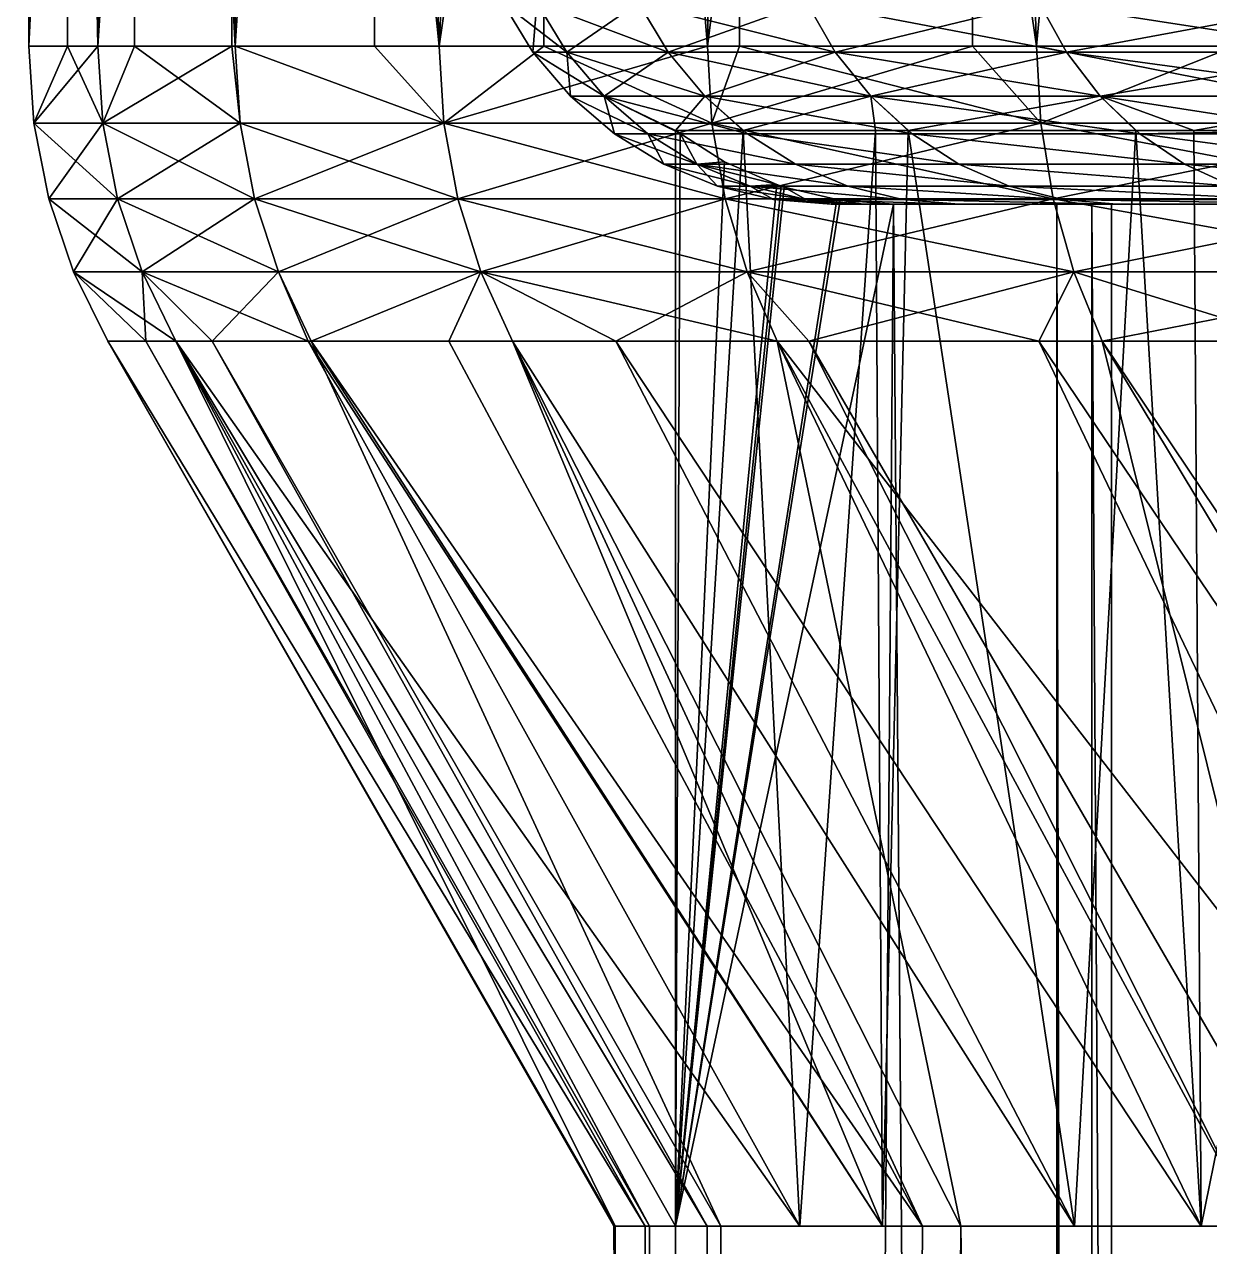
# Model space of a CAD drawing. Header units: inches. Extents: x 0 to 40, y 0 to 110.
# Drawn here: x 0.015 to 4.032, y 98.967 to 103.109 of the extents above; entities that cross this region are included whole.
import ezdxf

# ---------------------------------------------------------------- set-up
doc = ezdxf.new("R2010")
doc.units = ezdxf.units.IN
doc.header["$LTSCALE"] = 26.699852
doc.header["$MEASUREMENT"] = 0
doc.layers.add('1', color=7, linetype='CONTINUOUS')

msp = doc.modelspace()

# ---------------------------------------------------------------- linework, layer by layer
at = {"layer": '1', "linetype": 'Continuous'}
for points in [[(0.3658, 110, 16.1922), (0.0293, 103.0359, 18.9172), (0.0147, 110, 19.2339), (0.3658, 110, 16.1922)], [(0.0293, 103.0359, 18.9172), (0.0293, 103.0359, 19.2339), (0.0147, 110, 19.2339), (0.0293, 103.0359, 18.9172)], [(0.0147, 110, 19.2339), (0.0293, 103.0359, 19.2339), (0.0293, 103.0359, 21.0828), (0.0147, 110, 19.2339)], [(0.0147, 110, 19.2339), (0.0293, 103.0359, 21.0828), (0.132, 110, 22.2937), (0.0147, 110, 19.2339)], [(0.3658, 110, 16.1922), (0.2635, 103.0359, 16.7644), (0.0293, 103.0359, 18.9172), (0.3658, 110, 16.1922)], [(0.1607, 103.0359, 22.2905), (0.132, 110, 22.2937), (0.0293, 103.0359, 21.0828), (0.1607, 103.0359, 22.2905)], [(0.2635, 103.0359, 23.2356), (0.7149, 110, 25.2996), (0.132, 110, 22.2937), (0.2635, 103.0359, 23.2356)], [(0.2635, 103.0359, 23.2356), (0.132, 110, 22.2937), (0.1607, 103.0359, 22.2905), (0.2635, 103.0359, 23.2356)], [(0.3883, 103.0359, 16.1971), (0.2635, 103.0359, 16.7644), (0.3658, 110, 16.1922), (0.3883, 103.0359, 16.1971)], [(0.7177, 103.0359, 25.299), (0.7149, 110, 25.2996), (0.2635, 103.0359, 23.2356), (0.7177, 103.0359, 25.299)], [(0.3883, 103.0359, 16.1971), (0.3658, 110, 16.1922), (0.729, 103.0359, 14.6494), (0.3883, 103.0359, 16.1971)], [(0.729, 103.0359, 14.6494), (0.3658, 110, 16.1922), (1.1772, 110, 13.2397), (0.729, 103.0359, 14.6494)], [(0.7177, 103.0359, 25.299), (0.729, 103.0359, 25.3506), (0.7149, 110, 25.2996), (0.7177, 103.0359, 25.299)], [(0.7149, 110, 25.2996), (0.729, 103.0359, 25.3506), (1.4205, 103.0359, 27.4028), (0.7149, 110, 25.2996)], [(0.7149, 110, 25.2996), (1.4205, 103.0359, 27.4028), (1.7499, 110, 28.1814), (0.7149, 110, 25.2996)], [(0.729, 103.0359, 14.6494), (1.1772, 110, 13.2397), (1.2013, 103.0359, 13.2478), (0.729, 103.0359, 14.6494)], [(2.4298, 110, 10.4456), (1.4205, 103.0359, 12.5972), (1.1772, 110, 13.2397), (2.4298, 110, 10.4456)], [(1.2013, 103.0359, 13.2478), (1.1772, 110, 13.2397), (1.4205, 103.0359, 12.5972), (1.2013, 103.0359, 13.2478)], [(2.4298, 110, 10.4456), (2.3298, 103.0359, 10.6318), (1.4205, 103.0359, 12.5972), (2.4298, 110, 10.4456)], [(1.7753, 103.0359, 28.1697), (1.7499, 110, 28.1814), (1.4205, 103.0359, 27.4028), (1.7753, 103.0359, 28.1697)], [(2.3298, 103.0359, 29.3682), (3.2127, 110, 30.8714), (1.7499, 110, 28.1814), (2.3298, 103.0359, 29.3682)], [(2.3298, 103.0359, 29.3682), (1.7499, 110, 28.1814), (1.7753, 103.0359, 28.1697), (2.3298, 103.0359, 29.3682)], [(2.4386, 103.0359, 10.4509), (2.3298, 103.0359, 10.6318), (2.4298, 110, 10.4456), (2.4386, 103.0359, 10.4509)], [(3.2285, 103.0359, 30.8619), (3.2127, 110, 30.8714), (2.3298, 103.0359, 29.3682), (3.2285, 103.0359, 30.8619)], [(2.4386, 103.0359, 10.4509), (2.4298, 110, 10.4456), (3.4462, 103.0359, 8.7763), (2.4386, 103.0359, 10.4509)], [(3.4462, 103.0359, 8.7763), (2.4298, 110, 10.4456), (4.0941, 110, 7.8755), (3.4462, 103.0359, 8.7763)], [(3.2285, 103.0359, 30.8619), (3.4462, 103.0359, 31.2237), (3.2127, 110, 30.8714), (3.2285, 103.0359, 30.8619)], [(3.2127, 110, 30.8714), (3.4462, 103.0359, 31.2237), (4.7568, 103.0359, 32.9477), (3.2127, 110, 30.8714)], [(3.2127, 110, 30.8714), (4.7568, 103.0359, 32.9477), (5.0689, 110, 33.3065), (3.2127, 110, 30.8714)], [(3.4462, 103.0359, 8.7763), (4.0941, 110, 7.8755), (4.1175, 103.0359, 7.8932), (3.4462, 103.0359, 8.7763)], [(1.6362, 103.1825, 20), (1.7517, 103.1825, 22.0561), (1.8536, 103.0153, 22.0446), (1.6362, 103.1825, 20)], [(1.7517, 103.1825, 17.9439), (1.6362, 103.1825, 20), (1.7387, 103.0153, 20), (1.7517, 103.1825, 17.9439)], [(1.7387, 103.0153, 20), (1.6362, 103.1825, 20), (1.8536, 103.0153, 22.0446), (1.7387, 103.0153, 20)], [(1.7387, 103.0153, 20), (1.8536, 103.0153, 17.9554), (1.7517, 103.1825, 17.9439), (1.7387, 103.0153, 20)], [(1.7517, 103.1825, 17.9439), (1.8536, 103.0153, 17.9554), (2.0967, 103.1825, 15.9137), (1.7517, 103.1825, 17.9439)], [(1.7517, 103.1825, 22.0561), (2.0967, 103.1825, 24.0863), (2.1966, 103.0153, 24.0635), (1.7517, 103.1825, 22.0561)], [(1.8536, 103.0153, 22.0446), (1.7517, 103.1825, 22.0561), (2.1966, 103.0153, 24.0635), (1.8536, 103.0153, 22.0446)], [(1.8536, 103.0153, 17.9554), (2.1966, 103.0153, 15.9365), (2.0967, 103.1825, 15.9137), (1.8536, 103.0153, 17.9554)], [(2.0967, 103.1825, 15.9137), (2.1966, 103.0153, 15.9365), (2.6668, 103.1825, 13.9348), (2.0967, 103.1825, 15.9137)], [(2.1966, 103.0153, 24.0635), (2.0967, 103.1825, 24.0863), (2.7635, 103.0153, 26.0313), (2.1966, 103.0153, 24.0635)], [(2.6668, 103.1825, 26.0652), (2.7635, 103.0153, 26.0313), (2.0967, 103.1825, 24.0863), (2.6668, 103.1825, 26.0652)], [(2.1966, 103.0153, 15.9365), (2.7635, 103.0153, 13.9687), (2.6668, 103.1825, 13.9348), (2.1966, 103.0153, 15.9365)], [(3.5472, 103.0153, 27.9233), (2.6668, 103.1825, 26.0652), (3.4548, 103.1825, 27.9677), (3.5472, 103.0153, 27.9233)], [(3.5472, 103.0153, 27.9233), (2.7635, 103.0153, 26.0313), (2.6668, 103.1825, 26.0652), (3.5472, 103.0153, 27.9233)], [(2.7635, 103.0153, 13.9687), (3.4548, 103.1825, 12.0323), (2.6668, 103.1825, 13.9348), (2.7635, 103.0153, 13.9687)], [(2.7635, 103.0153, 13.9687), (3.5472, 103.0153, 12.0767), (3.4548, 103.1825, 12.0323), (2.7635, 103.0153, 13.9687)], [(4.5377, 103.0153, 29.7156), (3.5472, 103.0153, 27.9233), (3.4548, 103.1825, 27.9677), (4.5377, 103.0153, 29.7156)], [(4.451, 103.1825, 29.7701), (4.5377, 103.0153, 29.7156), (3.4548, 103.1825, 27.9677), (4.451, 103.1825, 29.7701)], [(3.4548, 103.1825, 12.0323), (3.5472, 103.0153, 12.0767), (4.451, 103.1825, 10.2299), (3.4548, 103.1825, 12.0323)], [(3.5472, 103.0153, 12.0767), (4.5377, 103.0153, 10.2844), (4.451, 103.1825, 10.2299), (3.5472, 103.0153, 12.0767)], [(0.0293, 103.0359, 19.2339), (0.0293, 103.0359, 18.9172), (0.0464, 102.7748, 18.9181), (0.0293, 103.0359, 19.2339)], [(0.0293, 103.0359, 19.2339), (0.0464, 102.7748, 18.9181), (0.0293, 103.0359, 21.0828), (0.0293, 103.0359, 19.2339)], [(0.1607, 103.0359, 22.2905), (0.0293, 103.0359, 21.0828), (0.0464, 102.7748, 21.0819), (0.1607, 103.0359, 22.2905)], [(0.0464, 102.7748, 21.0819), (0.0293, 103.0359, 21.0828), (0.0464, 102.7748, 18.9181), (0.0464, 102.7748, 21.0819)], [(0.2635, 103.0359, 16.7644), (0.0464, 102.7748, 18.9181), (0.0293, 103.0359, 18.9172), (0.2635, 103.0359, 16.7644)], [(0.2804, 102.7748, 23.2329), (0.1607, 103.0359, 22.2905), (0.0464, 102.7748, 21.0819), (0.2804, 102.7748, 23.2329)], [(0.2804, 102.7748, 16.7671), (0.0464, 102.7748, 18.9181), (0.2635, 103.0359, 16.7644), (0.2804, 102.7748, 16.7671)], [(0.2635, 103.0359, 23.2356), (0.1607, 103.0359, 22.2905), (0.2804, 102.7748, 23.2329), (0.2635, 103.0359, 23.2356)], [(0.7177, 103.0359, 25.299), (0.2635, 103.0359, 23.2356), (0.2804, 102.7748, 23.2329), (0.7177, 103.0359, 25.299)], [(0.3883, 103.0359, 16.1971), (0.2804, 102.7748, 16.7671), (0.2635, 103.0359, 16.7644), (0.3883, 103.0359, 16.1971)], [(0.2804, 102.7748, 23.2329), (0.7455, 102.7748, 25.346), (0.7177, 103.0359, 25.299), (0.2804, 102.7748, 23.2329)], [(0.7455, 102.7748, 14.654), (0.2804, 102.7748, 16.7671), (0.3883, 103.0359, 16.1971), (0.7455, 102.7748, 14.654)], [(0.3883, 103.0359, 16.1971), (0.729, 103.0359, 14.6494), (0.7455, 102.7748, 14.654), (0.3883, 103.0359, 16.1971)], [(0.7177, 103.0359, 25.299), (0.7455, 102.7748, 25.346), (0.729, 103.0359, 25.3506), (0.7177, 103.0359, 25.299)], [(1.2013, 103.0359, 13.2478), (1.4364, 102.7748, 12.6036), (0.729, 103.0359, 14.6494), (1.2013, 103.0359, 13.2478)], [(1.4205, 103.0359, 27.4028), (0.729, 103.0359, 25.3506), (1.4364, 102.7748, 27.3964), (1.4205, 103.0359, 27.4028)], [(1.4364, 102.7748, 27.3964), (0.729, 103.0359, 25.3506), (0.7455, 102.7748, 25.346), (1.4364, 102.7748, 27.3964)], [(0.7455, 102.7748, 14.654), (0.729, 103.0359, 14.6494), (1.4364, 102.7748, 12.6036), (0.7455, 102.7748, 14.654)], [(1.2013, 103.0359, 13.2478), (1.4205, 103.0359, 12.5972), (1.4364, 102.7748, 12.6036), (1.2013, 103.0359, 13.2478)], [(1.7753, 103.0359, 28.1697), (1.4205, 103.0359, 27.4028), (1.4364, 102.7748, 27.3964), (1.7753, 103.0359, 28.1697)], [(1.4205, 103.0359, 12.5972), (2.3298, 103.0359, 10.6318), (1.4364, 102.7748, 12.6036), (1.4205, 103.0359, 12.5972)], [(2.3449, 102.7748, 29.3602), (1.7753, 103.0359, 28.1697), (1.4364, 102.7748, 27.3964), (2.3449, 102.7748, 29.3602)], [(1.4364, 102.7748, 12.6036), (2.3298, 103.0359, 10.6318), (2.3449, 102.7748, 10.6398), (1.4364, 102.7748, 12.6036)], [(1.9801, 102.8661, 22.0303), (1.8661, 102.8661, 20), (1.7387, 103.0153, 20), (1.9801, 102.8661, 22.0303)], [(1.7387, 103.0153, 20), (1.8661, 102.8661, 20), (1.8536, 103.0153, 17.9554), (1.7387, 103.0153, 20)], [(1.7387, 103.0153, 20), (1.8536, 103.0153, 22.0446), (1.9801, 102.8661, 22.0303), (1.7387, 103.0153, 20)], [(2.3298, 103.0359, 29.3682), (1.7753, 103.0359, 28.1697), (2.3449, 102.7748, 29.3602), (2.3298, 103.0359, 29.3682)], [(1.8661, 102.8661, 20), (1.9801, 102.8661, 17.9696), (1.8536, 103.0153, 17.9554), (1.8661, 102.8661, 20)], [(1.8536, 103.0153, 17.9554), (1.9801, 102.8661, 17.9696), (2.1966, 103.0153, 15.9365), (1.8536, 103.0153, 17.9554)], [(1.8536, 103.0153, 22.0446), (2.1966, 103.0153, 24.0635), (2.3208, 102.8661, 24.0352), (1.8536, 103.0153, 22.0446)], [(1.9801, 102.8661, 22.0303), (1.8536, 103.0153, 22.0446), (2.3208, 102.8661, 24.0352), (1.9801, 102.8661, 22.0303)], [(1.9801, 102.8661, 17.9696), (2.3208, 102.8661, 15.9648), (2.1966, 103.0153, 15.9365), (1.9801, 102.8661, 17.9696)], [(2.1966, 103.0153, 15.9365), (2.3208, 102.8661, 15.9648), (2.7635, 103.0153, 13.9687), (2.1966, 103.0153, 15.9365)], [(2.1966, 103.0153, 24.0635), (2.7635, 103.0153, 26.0313), (2.8837, 102.8661, 25.9892), (2.1966, 103.0153, 24.0635)], [(2.3208, 102.8661, 24.0352), (2.1966, 103.0153, 24.0635), (2.8837, 102.8661, 25.9892), (2.3208, 102.8661, 24.0352)], [(2.3208, 102.8661, 15.9648), (2.8837, 102.8661, 14.0108), (2.7635, 103.0153, 13.9687), (2.3208, 102.8661, 15.9648)], [(3.2285, 103.0359, 30.8619), (2.3298, 103.0359, 29.3682), (2.3449, 102.7748, 29.3602), (3.2285, 103.0359, 30.8619)], [(2.4386, 103.0359, 10.4509), (2.3449, 102.7748, 10.6398), (2.3298, 103.0359, 10.6318), (2.4386, 103.0359, 10.4509)], [(2.3449, 102.7748, 29.3602), (3.4604, 102.7748, 31.2141), (3.2285, 103.0359, 30.8619), (2.3449, 102.7748, 29.3602)], [(3.4604, 102.7748, 8.7859), (2.3449, 102.7748, 10.6398), (2.4386, 103.0359, 10.4509), (3.4604, 102.7748, 8.7859)], [(2.4386, 103.0359, 10.4509), (3.4462, 103.0359, 8.7763), (3.4604, 102.7748, 8.7859), (2.4386, 103.0359, 10.4509)], [(2.8837, 102.8661, 25.9892), (2.7635, 103.0153, 26.0313), (3.6619, 102.8661, 27.868), (2.8837, 102.8661, 25.9892)], [(3.5472, 103.0153, 27.9233), (3.6619, 102.8661, 27.868), (2.7635, 103.0153, 26.0313), (3.5472, 103.0153, 27.9233)], [(2.7635, 103.0153, 13.9687), (2.8837, 102.8661, 14.0108), (3.5472, 103.0153, 12.0767), (2.7635, 103.0153, 13.9687)], [(2.8837, 102.8661, 14.0108), (3.6619, 102.8661, 12.132), (3.5472, 103.0153, 12.0767), (2.8837, 102.8661, 14.0108)], [(3.2285, 103.0359, 30.8619), (3.4604, 102.7748, 31.2141), (3.4462, 103.0359, 31.2237), (3.2285, 103.0359, 30.8619)], [(4.7568, 103.0359, 32.9477), (3.4462, 103.0359, 31.2237), (4.7698, 102.7748, 32.9366), (4.7568, 103.0359, 32.9477)], [(4.7698, 102.7748, 32.9366), (3.4462, 103.0359, 31.2237), (3.4604, 102.7748, 31.2141), (4.7698, 102.7748, 32.9366)], [(3.4462, 103.0359, 8.7763), (4.1175, 103.0359, 7.8932), (3.4604, 102.7748, 8.7859), (3.4462, 103.0359, 8.7763)], [(3.4604, 102.7748, 8.7859), (4.1175, 103.0359, 7.8932), (4.7698, 102.7748, 7.0634), (3.4604, 102.7748, 8.7859)], [(4.5377, 103.0153, 29.7156), (4.6456, 102.8661, 29.6478), (3.5472, 103.0153, 27.9233), (4.5377, 103.0153, 29.7156)], [(3.5472, 103.0153, 12.0767), (3.6619, 102.8661, 12.132), (4.5377, 103.0153, 10.2844), (3.5472, 103.0153, 12.0767)], [(4.6456, 102.8661, 29.6478), (3.6619, 102.8661, 27.868), (3.5472, 103.0153, 27.9233), (4.6456, 102.8661, 29.6478)], [(3.6619, 102.8661, 12.132), (4.6456, 102.8661, 10.3522), (4.5377, 103.0153, 10.2844), (3.6619, 102.8661, 12.132)], [(2.1284, 102.7387, 22.0137), (2.0153, 102.7387, 20), (1.8661, 102.8661, 20), (2.1284, 102.7387, 22.0137)], [(1.8661, 102.8661, 20), (2.0153, 102.7387, 20), (1.9801, 102.8661, 17.9696), (1.8661, 102.8661, 20)], [(1.9801, 102.8661, 22.0303), (2.1284, 102.7387, 22.0137), (1.8661, 102.8661, 20), (1.9801, 102.8661, 22.0303)], [(2.0153, 102.7387, 20), (2.1284, 102.7387, 17.9863), (1.9801, 102.8661, 17.9696), (2.0153, 102.7387, 20)], [(1.9801, 102.8661, 17.9696), (2.1284, 102.7387, 17.9863), (2.2381, 102.7399, 17.1825), (1.9801, 102.8661, 17.9696)], [(2.2381, 102.7399, 17.1825), (2.2223, 102.75, 17.1797), (1.9801, 102.8661, 17.9696), (2.2381, 102.7399, 17.1825)], [(1.9801, 102.8661, 17.9696), (2.2223, 102.75, 17.1797), (2.3208, 102.8661, 15.9648), (1.9801, 102.8661, 17.9696)], [(2.4662, 102.7387, 24.002), (2.1284, 102.7387, 22.0137), (1.9801, 102.8661, 22.0303), (2.4662, 102.7387, 24.002)], [(1.9801, 102.8661, 22.0303), (2.3208, 102.8661, 24.0352), (2.4662, 102.7387, 24.002), (1.9801, 102.8661, 22.0303)], [(2.2223, 102.75, 17.1797), (2.4513, 102.75, 15.9946), (2.3208, 102.8661, 15.9648), (2.2223, 102.75, 17.1797)], [(2.3208, 102.8661, 24.0352), (2.8837, 102.8661, 25.9892), (3.0245, 102.7387, 25.94), (2.3208, 102.8661, 24.0352)], [(2.4662, 102.7387, 24.002), (2.3208, 102.8661, 24.0352), (3.0245, 102.7387, 25.94), (2.4662, 102.7387, 24.002)], [(2.3208, 102.8661, 15.9648), (2.4513, 102.75, 15.9946), (2.8837, 102.8661, 14.0108), (2.3208, 102.8661, 15.9648)], [(2.4513, 102.75, 15.9946), (2.8995, 102.75, 14.4388), (2.8837, 102.8661, 14.0108), (2.4513, 102.75, 15.9946)], [(2.8837, 102.8661, 25.9892), (3.6619, 102.8661, 27.868), (3.7963, 102.7387, 27.8033), (2.8837, 102.8661, 25.9892)], [(2.8995, 102.75, 14.4388), (3.0101, 102.75, 14.055), (2.8837, 102.8661, 14.0108), (2.8995, 102.75, 14.4388)], [(2.8837, 102.8661, 14.0108), (3.0101, 102.75, 14.055), (3.6619, 102.8661, 12.132), (2.8837, 102.8661, 14.0108)], [(3.0245, 102.7387, 25.94), (2.8837, 102.8661, 25.9892), (3.7963, 102.7387, 27.8033), (3.0245, 102.7387, 25.94)], [(3.0101, 102.75, 14.055), (3.7826, 102.75, 12.1901), (3.6619, 102.8661, 12.132), (3.0101, 102.75, 14.055)], [(3.7963, 102.7387, 27.8033), (3.6619, 102.8661, 27.868), (4.4115, 102.75, 29), (3.7963, 102.7387, 27.8033)], [(4.6456, 102.8661, 29.6478), (4.4115, 102.75, 29), (3.6619, 102.8661, 27.868), (4.6456, 102.8661, 29.6478)], [(3.7826, 102.75, 12.1901), (3.9794, 102.75, 11.8339), (3.6619, 102.8661, 12.132), (3.7826, 102.75, 12.1901)], [(3.6619, 102.8661, 12.132), (3.9794, 102.75, 11.8339), (4.6456, 102.8661, 10.3522), (3.6619, 102.8661, 12.132)], [(3.9794, 102.75, 11.8339), (4.759, 102.75, 10.4234), (4.6456, 102.8661, 10.3522), (3.9794, 102.75, 11.8339)], [(0.0464, 102.7748, 21.0819), (0.0464, 102.7748, 18.9181), (0.0974, 102.5183, 21.0791), (0.0464, 102.7748, 21.0819)], [(0.0974, 102.5183, 21.0791), (0.0464, 102.7748, 18.9181), (0.0974, 102.5183, 18.9209), (0.0974, 102.5183, 21.0791)], [(0.2804, 102.7748, 23.2329), (0.0464, 102.7748, 21.0819), (0.3307, 102.5183, 23.2246), (0.2804, 102.7748, 23.2329)], [(0.3307, 102.5183, 23.2246), (0.0464, 102.7748, 21.0819), (0.0974, 102.5183, 21.0791), (0.3307, 102.5183, 23.2246)], [(0.2804, 102.7748, 16.7671), (0.0974, 102.5183, 18.9209), (0.0464, 102.7748, 18.9181), (0.2804, 102.7748, 16.7671)], [(0.3307, 102.5183, 16.7754), (0.0974, 102.5183, 18.9209), (0.2804, 102.7748, 16.7671), (0.3307, 102.5183, 16.7754)], [(0.3307, 102.5183, 23.2246), (0.7947, 102.5183, 25.3323), (0.2804, 102.7748, 23.2329), (0.3307, 102.5183, 23.2246)], [(0.2804, 102.7748, 23.2329), (0.7947, 102.5183, 25.3323), (0.7455, 102.7748, 25.346), (0.2804, 102.7748, 23.2329)], [(0.7455, 102.7748, 14.654), (0.3307, 102.5183, 16.7754), (0.2804, 102.7748, 16.7671), (0.7455, 102.7748, 14.654)], [(0.7947, 102.5183, 14.6677), (0.3307, 102.5183, 16.7754), (0.7455, 102.7748, 14.654), (0.7947, 102.5183, 14.6677)], [(1.4364, 102.7748, 27.3964), (0.7455, 102.7748, 25.346), (1.4838, 102.5183, 27.3775), (1.4364, 102.7748, 27.3964)], [(1.4838, 102.5183, 27.3775), (0.7455, 102.7748, 25.346), (0.7947, 102.5183, 25.3323), (1.4838, 102.5183, 27.3775)], [(0.7455, 102.7748, 14.654), (1.4364, 102.7748, 12.6036), (0.7947, 102.5183, 14.6677), (0.7455, 102.7748, 14.654)], [(0.7947, 102.5183, 14.6677), (1.4364, 102.7748, 12.6036), (1.4838, 102.5183, 12.6225), (0.7947, 102.5183, 14.6677)], [(2.3449, 102.7748, 29.3602), (1.4364, 102.7748, 27.3964), (2.39, 102.5183, 29.3362), (2.3449, 102.7748, 29.3602)], [(2.39, 102.5183, 29.3362), (1.4364, 102.7748, 27.3964), (1.4838, 102.5183, 27.3775), (2.39, 102.5183, 29.3362)], [(1.4364, 102.7748, 12.6036), (2.3449, 102.7748, 10.6398), (1.4838, 102.5183, 12.6225), (1.4364, 102.7748, 12.6036)], [(1.4838, 102.5183, 12.6225), (2.3449, 102.7748, 10.6398), (2.39, 102.5183, 10.6638), (1.4838, 102.5183, 12.6225)], [(2.39, 102.5183, 29.3362), (3.5026, 102.5183, 31.1855), (2.3449, 102.7748, 29.3602), (2.39, 102.5183, 29.3362)], [(2.3449, 102.7748, 29.3602), (3.5026, 102.5183, 31.1855), (3.4604, 102.7748, 31.2141), (2.3449, 102.7748, 29.3602)], [(3.4604, 102.7748, 8.7859), (2.39, 102.5183, 10.6638), (2.3449, 102.7748, 10.6398), (3.4604, 102.7748, 8.7859)], [(3.5026, 102.5183, 8.8145), (2.39, 102.5183, 10.6638), (3.4604, 102.7748, 8.7859), (3.5026, 102.5183, 8.8145)], [(4.7698, 102.7748, 32.9366), (3.4604, 102.7748, 31.2141), (4.8087, 102.5183, 32.9036), (4.7698, 102.7748, 32.9366)], [(4.8087, 102.5183, 32.9036), (3.4604, 102.7748, 31.2141), (3.5026, 102.5183, 31.1855), (4.8087, 102.5183, 32.9036)], [(3.4604, 102.7748, 8.7859), (4.7698, 102.7748, 7.0634), (3.5026, 102.5183, 8.8145), (3.4604, 102.7748, 8.7859)], [(3.5026, 102.5183, 8.8145), (4.7698, 102.7748, 7.0634), (4.8087, 102.5183, 7.0964), (3.5026, 102.5183, 8.8145)], [(2.2945, 102.6362, 21.9949), (2.1825, 102.6362, 20), (2.0153, 102.7387, 20), (2.2945, 102.6362, 21.9949)], [(2.0153, 102.7387, 20), (2.1825, 102.6362, 20), (2.1284, 102.7387, 17.9863), (2.0153, 102.7387, 20)], [(2.1284, 102.7387, 22.0137), (2.2945, 102.6362, 21.9949), (2.0153, 102.7387, 20), (2.1284, 102.7387, 22.0137)], [(2.1284, 102.7387, 17.9863), (2.2945, 102.6362, 18.0051), (2.2381, 102.7399, 17.1825), (2.1284, 102.7387, 17.9863)], [(2.1825, 102.6362, 20), (2.2945, 102.6362, 18.0051), (2.1284, 102.7387, 17.9863), (2.1825, 102.6362, 20)], [(2.6292, 102.6362, 23.9648), (2.2945, 102.6362, 21.9949), (2.1284, 102.7387, 22.0137), (2.6292, 102.6362, 23.9648)], [(2.4662, 102.7387, 24.002), (2.6292, 102.6362, 23.9648), (2.1284, 102.7387, 22.0137), (2.4662, 102.7387, 24.002)], [(2.2223, 102.75, 17.1797), (2.2381, 102.7399, 17.1825), (2.2223, 99.0359, 17.1797), (2.2223, 102.75, 17.1797)], [(2.6434, 99.0359, 15.2303), (2.4513, 102.75, 15.9946), (2.2223, 99.0359, 17.1797), (2.6434, 99.0359, 15.2303)], [(2.2223, 99.0359, 17.1797), (2.4513, 102.75, 15.9946), (2.2223, 102.75, 17.1797), (2.2223, 99.0359, 17.1797)], [(2.2223, 99.0359, 17.1797), (2.2381, 102.7399, 17.1825), (2.388, 102.6437, 17.2089), (2.2223, 99.0359, 17.1797)], [(2.2945, 102.6362, 18.0051), (2.388, 102.6437, 17.2089), (2.2381, 102.7399, 17.1825), (2.2945, 102.6362, 18.0051)], [(2.6434, 99.0359, 15.2303), (2.8995, 102.75, 14.4388), (2.4513, 102.75, 15.9946), (2.6434, 99.0359, 15.2303)], [(3.1824, 102.6362, 25.8847), (2.6292, 102.6362, 23.9648), (2.4662, 102.7387, 24.002), (3.1824, 102.6362, 25.8847)], [(2.4662, 102.7387, 24.002), (3.0245, 102.7387, 25.94), (3.1824, 102.6362, 25.8847), (2.4662, 102.7387, 24.002)], [(2.9241, 99.0359, 14.4489), (2.8995, 102.75, 14.4388), (2.6434, 99.0359, 15.2303), (2.9241, 99.0359, 14.4489)], [(2.9241, 99.0359, 14.4489), (3.0101, 102.75, 14.055), (2.8995, 102.75, 14.4388), (2.9241, 99.0359, 14.4489)], [(3.5749, 99.0359, 12.6368), (3.0101, 102.75, 14.055), (2.9241, 99.0359, 14.4489), (3.5749, 99.0359, 12.6368)], [(3.5749, 99.0359, 12.6368), (3.7826, 102.75, 12.1901), (3.0101, 102.75, 14.055), (3.5749, 99.0359, 12.6368)], [(3.0245, 102.7387, 25.94), (3.7963, 102.7387, 27.8033), (3.947, 102.6362, 27.7307), (3.0245, 102.7387, 25.94)], [(3.1824, 102.6362, 25.8847), (3.0245, 102.7387, 25.94), (3.947, 102.6362, 27.7307), (3.1824, 102.6362, 25.8847)], [(4.0043, 99.0359, 11.8472), (3.7826, 102.75, 12.1901), (3.5749, 99.0359, 12.6368), (4.0043, 99.0359, 11.8472)], [(4.0043, 99.0359, 11.8472), (3.9794, 102.75, 11.8339), (3.7826, 102.75, 12.1901), (4.0043, 99.0359, 11.8472)], [(3.7963, 102.7387, 27.8033), (4.4115, 102.75, 29), (4.4248, 102.7387, 28.9924), (3.7963, 102.7387, 27.8033)], [(3.7963, 102.7387, 27.8033), (4.4248, 102.7387, 28.9924), (4.5696, 102.6362, 28.9087), (3.7963, 102.7387, 27.8033)], [(3.947, 102.6362, 27.7307), (3.7963, 102.7387, 27.8033), (4.5696, 102.6362, 28.9087), (3.947, 102.6362, 27.7307)], [(4.0043, 99.0359, 11.8472), (4.759, 102.75, 10.4234), (3.9794, 102.75, 11.8339), (4.0043, 99.0359, 11.8472)], [(4.8914, 99.0359, 10.2158), (4.759, 102.75, 10.4234), (4.0043, 99.0359, 11.8472), (4.8914, 99.0359, 10.2158)], [(2.2223, 99.0359, 17.1797), (2.388, 102.6437, 17.2089), (2.5653, 102.5663, 17.2402), (2.2223, 99.0359, 17.1797)], [(2.2945, 102.6362, 18.0051), (2.5653, 102.5663, 17.2402), (2.388, 102.6437, 17.2089), (2.2945, 102.6362, 18.0051)], [(2.4746, 102.5612, 21.9746), (2.3637, 102.5612, 20), (2.1825, 102.6362, 20), (2.4746, 102.5612, 21.9746)], [(2.1825, 102.6362, 20), (2.3637, 102.5612, 20), (2.2945, 102.6362, 18.0051), (2.1825, 102.6362, 20)], [(2.2945, 102.6362, 21.9949), (2.4746, 102.5612, 21.9746), (2.1825, 102.6362, 20), (2.2945, 102.6362, 21.9949)], [(2.3637, 102.5612, 20), (2.4746, 102.5612, 18.0254), (2.2945, 102.6362, 18.0051), (2.3637, 102.5612, 20)], [(2.2945, 102.6362, 18.0051), (2.4746, 102.5612, 18.0254), (2.5653, 102.5663, 17.2402), (2.2945, 102.6362, 18.0051)], [(2.8059, 102.5612, 23.9244), (2.4746, 102.5612, 21.9746), (2.2945, 102.6362, 21.9949), (2.8059, 102.5612, 23.9244)], [(2.6292, 102.6362, 23.9648), (2.8059, 102.5612, 23.9244), (2.2945, 102.6362, 21.9949), (2.6292, 102.6362, 23.9648)], [(3.3534, 102.5612, 25.8249), (2.8059, 102.5612, 23.9244), (2.6292, 102.6362, 23.9648), (3.3534, 102.5612, 25.8249)], [(3.1824, 102.6362, 25.8847), (3.3534, 102.5612, 25.8249), (2.6292, 102.6362, 23.9648), (3.1824, 102.6362, 25.8847)], [(4.1103, 102.5612, 27.6521), (3.3534, 102.5612, 25.8249), (3.1824, 102.6362, 25.8847), (4.1103, 102.5612, 27.6521)], [(3.1824, 102.6362, 25.8847), (3.947, 102.6362, 27.7307), (4.1103, 102.5612, 27.6521), (3.1824, 102.6362, 25.8847)], [(3.947, 102.6362, 27.7307), (4.5696, 102.6362, 28.9087), (4.7265, 102.5612, 28.8181), (3.947, 102.6362, 27.7307)], [(4.1103, 102.5612, 27.6521), (3.947, 102.6362, 27.7307), (4.7265, 102.5612, 28.8181), (4.1103, 102.5612, 27.6521)], [(2.5653, 102.5663, 17.2402), (2.5806, 102.5612, 17.2429), (2.2223, 99.0359, 17.1797), (2.5653, 102.5663, 17.2402)], [(2.2223, 99.0359, 17.1797), (2.5806, 102.5612, 17.2429), (2.59, 102.5581, 17.2445), (2.2223, 99.0359, 17.1797)], [(2.2223, 99.0359, 17.1797), (2.59, 102.5581, 17.2445), (2.7686, 102.5163, 17.276), (2.2223, 99.0359, 17.1797)], [(2.6642, 102.5154, 21.9533), (2.5545, 102.5154, 20), (2.3637, 102.5612, 20), (2.6642, 102.5154, 21.9533)], [(2.3637, 102.5612, 20), (2.5545, 102.5154, 20), (2.4746, 102.5612, 18.0254), (2.3637, 102.5612, 20)], [(2.4746, 102.5612, 21.9746), (2.6642, 102.5154, 21.9533), (2.3637, 102.5612, 20), (2.4746, 102.5612, 21.9746)], [(2.4746, 102.5612, 18.0254), (2.5806, 102.5612, 17.2429), (2.5653, 102.5663, 17.2402), (2.4746, 102.5612, 18.0254)], [(2.5545, 102.5154, 20), (2.6642, 102.5154, 18.0467), (2.4746, 102.5612, 18.0254), (2.5545, 102.5154, 20)], [(2.6642, 102.5154, 18.0467), (2.59, 102.5581, 17.2445), (2.4746, 102.5612, 18.0254), (2.6642, 102.5154, 18.0467)], [(2.4746, 102.5612, 18.0254), (2.59, 102.5581, 17.2445), (2.5806, 102.5612, 17.2429), (2.4746, 102.5612, 18.0254)], [(2.9919, 102.5154, 23.882), (2.6642, 102.5154, 21.9533), (2.4746, 102.5612, 21.9746), (2.9919, 102.5154, 23.882)], [(2.8059, 102.5612, 23.9244), (2.9919, 102.5154, 23.882), (2.4746, 102.5612, 21.9746), (2.8059, 102.5612, 23.9244)], [(2.6642, 102.5154, 18.0467), (2.7686, 102.5163, 17.276), (2.59, 102.5581, 17.2445), (2.6642, 102.5154, 18.0467)], [(3.5334, 102.5154, 25.7619), (2.9919, 102.5154, 23.882), (2.8059, 102.5612, 23.9244), (3.5334, 102.5154, 25.7619)], [(3.3534, 102.5612, 25.8249), (3.5334, 102.5154, 25.7619), (2.8059, 102.5612, 23.9244), (3.3534, 102.5612, 25.8249)], [(4.2821, 102.5154, 27.5693), (3.5334, 102.5154, 25.7619), (3.3534, 102.5612, 25.8249), (4.2821, 102.5154, 27.5693)], [(4.1103, 102.5612, 27.6521), (4.2821, 102.5154, 27.5693), (3.3534, 102.5612, 25.8249), (4.1103, 102.5612, 27.6521)], [(0.0974, 102.5183, 21.0791), (0.0974, 102.5183, 18.9209), (0.1813, 102.2705, 21.0745), (0.0974, 102.5183, 21.0791)], [(0.1813, 102.2705, 21.0745), (0.0974, 102.5183, 18.9209), (0.1813, 102.2705, 18.9255), (0.1813, 102.2705, 21.0745)], [(0.3307, 102.5183, 23.2246), (0.0974, 102.5183, 21.0791), (0.4137, 102.2705, 23.211), (0.3307, 102.5183, 23.2246)], [(0.4137, 102.2705, 23.211), (0.0974, 102.5183, 21.0791), (0.1813, 102.2705, 21.0745), (0.4137, 102.2705, 23.211)], [(0.3307, 102.5183, 16.7754), (0.1813, 102.2705, 18.9255), (0.0974, 102.5183, 18.9209), (0.3307, 102.5183, 16.7754)], [(0.4137, 102.2705, 16.789), (0.1813, 102.2705, 18.9255), (0.3307, 102.5183, 16.7754), (0.4137, 102.2705, 16.789)], [(0.4137, 102.2705, 23.211), (0.8757, 102.2705, 25.3098), (0.3307, 102.5183, 23.2246), (0.4137, 102.2705, 23.211)], [(0.3307, 102.5183, 23.2246), (0.8757, 102.2705, 25.3098), (0.7947, 102.5183, 25.3323), (0.3307, 102.5183, 23.2246)], [(0.7947, 102.5183, 14.6677), (0.4137, 102.2705, 16.789), (0.3307, 102.5183, 16.7754), (0.7947, 102.5183, 14.6677)], [(0.8757, 102.2705, 14.6902), (0.4137, 102.2705, 16.789), (0.7947, 102.5183, 14.6677), (0.8757, 102.2705, 14.6902)], [(1.4838, 102.5183, 27.3775), (0.7947, 102.5183, 25.3323), (1.5619, 102.2705, 27.3464), (1.4838, 102.5183, 27.3775)], [(1.5619, 102.2705, 27.3464), (0.7947, 102.5183, 25.3323), (0.8757, 102.2705, 25.3098), (1.5619, 102.2705, 27.3464)], [(0.7947, 102.5183, 14.6677), (1.4838, 102.5183, 12.6225), (0.8757, 102.2705, 14.6902), (0.7947, 102.5183, 14.6677)], [(0.8757, 102.2705, 14.6902), (1.4838, 102.5183, 12.6225), (1.5619, 102.2705, 12.6536), (0.8757, 102.2705, 14.6902)], [(2.39, 102.5183, 29.3362), (1.4838, 102.5183, 27.3775), (2.4643, 102.2705, 29.2969), (2.39, 102.5183, 29.3362)], [(2.4643, 102.2705, 29.2969), (1.4838, 102.5183, 27.3775), (1.5619, 102.2705, 27.3464), (2.4643, 102.2705, 29.2969)], [(1.4838, 102.5183, 12.6225), (2.39, 102.5183, 10.6638), (1.5619, 102.2705, 12.6536), (1.4838, 102.5183, 12.6225)], [(1.5619, 102.2705, 12.6536), (2.39, 102.5183, 10.6638), (2.4643, 102.2705, 10.7031), (1.5619, 102.2705, 12.6536)], [(2.7686, 102.5163, 17.276), (2.7803, 102.5135, 17.2781), (2.2223, 99.0359, 17.1797), (2.7686, 102.5163, 17.276)], [(2.2223, 99.0359, 17.1797), (2.7803, 102.5135, 17.2781), (2.961, 102.5, 17.31), (2.2223, 99.0359, 17.1797)], [(2.4643, 102.2705, 29.2969), (3.5722, 102.2705, 31.1383), (2.39, 102.5183, 29.3362), (2.4643, 102.2705, 29.2969)], [(2.39, 102.5183, 29.3362), (3.5722, 102.2705, 31.1383), (3.5026, 102.5183, 31.1855), (2.39, 102.5183, 29.3362)], [(3.5026, 102.5183, 8.8145), (2.4643, 102.2705, 10.7031), (2.39, 102.5183, 10.6638), (3.5026, 102.5183, 8.8145)], [(3.5722, 102.2705, 8.8617), (2.4643, 102.2705, 10.7031), (3.5026, 102.5183, 8.8145), (3.5722, 102.2705, 8.8617)], [(2.75, 102.5, 20), (2.6642, 102.5154, 18.0467), (2.5545, 102.5154, 20), (2.75, 102.5, 20)], [(2.75, 102.5, 20), (2.5545, 102.5154, 20), (2.8585, 102.5, 21.9314), (2.75, 102.5, 20)], [(2.6642, 102.5154, 21.9533), (2.8585, 102.5, 21.9314), (2.5545, 102.5154, 20), (2.6642, 102.5154, 21.9533)], [(2.7803, 102.5135, 17.2781), (2.7686, 102.5163, 17.276), (2.6642, 102.5154, 18.0467), (2.7803, 102.5135, 17.2781)], [(2.8585, 102.5, 18.0686), (2.7803, 102.5135, 17.2781), (2.6642, 102.5154, 18.0467), (2.8585, 102.5, 18.0686)], [(2.8585, 102.5, 18.0686), (2.6642, 102.5154, 18.0467), (2.75, 102.5, 20), (2.8585, 102.5, 18.0686)], [(3.1825, 102.5, 23.8385), (2.8585, 102.5, 21.9314), (2.6642, 102.5154, 21.9533), (3.1825, 102.5, 23.8385)], [(2.9919, 102.5154, 23.882), (3.1825, 102.5, 23.8385), (2.6642, 102.5154, 21.9533), (2.9919, 102.5154, 23.882)], [(2.961, 102.5, 17.31), (2.7803, 102.5135, 17.2781), (2.8585, 102.5, 18.0686), (2.961, 102.5, 17.31)], [(3.718, 102.5, 25.6973), (3.1825, 102.5, 23.8385), (2.9919, 102.5154, 23.882), (3.718, 102.5, 25.6973)], [(3.5334, 102.5154, 25.7619), (3.718, 102.5, 25.6973), (2.9919, 102.5154, 23.882), (3.5334, 102.5154, 25.7619)], [(4.8087, 102.5183, 32.9036), (3.5026, 102.5183, 31.1855), (4.8728, 102.2705, 32.8492), (4.8087, 102.5183, 32.9036)], [(4.8728, 102.2705, 32.8492), (3.5026, 102.5183, 31.1855), (3.5722, 102.2705, 31.1383), (4.8728, 102.2705, 32.8492)], [(3.5026, 102.5183, 8.8145), (4.8087, 102.5183, 7.0964), (3.5722, 102.2705, 8.8617), (3.5026, 102.5183, 8.8145)], [(4.4583, 102.5, 27.4845), (3.718, 102.5, 25.6973), (3.5334, 102.5154, 25.7619), (4.4583, 102.5, 27.4845)], [(4.2821, 102.5154, 27.5693), (4.4583, 102.5, 27.4845), (3.5334, 102.5154, 25.7619), (4.2821, 102.5154, 27.5693)], [(3.5722, 102.2705, 8.8617), (4.8087, 102.5183, 7.0964), (4.8728, 102.2705, 7.1508), (3.5722, 102.2705, 8.8617)], [(2.2223, 99.0359, 17.1797), (2.961, 102.5, 17.31), (2.2223, 7.5, 17.1797), (2.2223, 99.0359, 17.1797)], [(2.2223, 7.5, 17.1797), (2.961, 102.5, 17.31), (3.6998, 7.5, 17.4402), (2.2223, 7.5, 17.1797)], [(2.8585, 102.5, 21.9314), (3.6336, 102.5, 22.0958), (2.75, 102.5, 20), (2.8585, 102.5, 21.9314)], [(2.75, 102.5, 20), (3.6336, 102.5, 22.0958), (3.5149, 102.5, 19.2997), (2.75, 102.5, 20)], [(2.75, 102.5, 20), (3.5149, 102.5, 19.2997), (2.8585, 102.5, 18.0686), (2.75, 102.5, 20)], [(3.1825, 102.5, 23.8385), (4.2232, 102.5, 24.8316), (2.8585, 102.5, 21.9314), (3.1825, 102.5, 23.8385)], [(2.8585, 102.5, 21.9314), (4.2232, 102.5, 24.8316), (3.6336, 102.5, 22.0958), (2.8585, 102.5, 21.9314)], [(2.8585, 102.5, 18.0686), (3.5149, 102.5, 19.2997), (3.6998, 102.5, 17.4402), (2.8585, 102.5, 18.0686)], [(2.8585, 102.5, 18.0686), (3.6998, 102.5, 17.4402), (2.961, 102.5, 17.31), (2.8585, 102.5, 18.0686)], [(2.961, 102.5, 17.31), (3.6998, 102.5, 17.4402), (3.6998, 7.5, 17.4402), (2.961, 102.5, 17.31)], [(3.718, 102.5, 25.6973), (4.2232, 102.5, 24.8316), (3.1825, 102.5, 23.8385), (3.718, 102.5, 25.6973)], [(3.6998, 7.5, 17.4402), (3.6998, 102.5, 17.4402), (3.5149, 102.5, 19.2997), (3.6998, 7.5, 17.4402)], [(3.6336, 102.5, 22.0958), (3.6336, 0, 22.0958), (3.5149, 102.5, 19.2997), (3.6336, 102.5, 22.0958)], [(3.5149, 102.5, 19.2997), (3.6336, 0, 22.0958), (3.5149, 0, 19.2997), (3.5149, 102.5, 19.2997)], [(3.5149, 102.5, 19.2997), (3.5149, 0, 19.2997), (3.6998, 7.5, 17.4402), (3.5149, 102.5, 19.2997)], [(4.2232, 102.5, 24.8316), (4.2232, 0, 24.8316), (3.6336, 102.5, 22.0958), (4.2232, 102.5, 24.8316)], [(3.6336, 102.5, 22.0958), (4.2232, 0, 24.8316), (3.6336, 0, 22.0958), (3.6336, 102.5, 22.0958)], [(4.4583, 102.5, 27.4845), (5.2667, 102.5, 27.4284), (3.718, 102.5, 25.6973), (4.4583, 102.5, 27.4845)], [(3.718, 102.5, 25.6973), (5.2667, 102.5, 27.4284), (4.2232, 102.5, 24.8316), (3.718, 102.5, 25.6973)], [(0.4265, 102.0359, 17.7401), (0.2969, 102.0359, 18.9317), (0.1813, 102.2705, 18.9255), (0.4265, 102.0359, 17.7401)], [(0.4137, 102.2705, 23.211), (0.1813, 102.2705, 21.0745), (0.5279, 102.0359, 23.1923), (0.4137, 102.2705, 23.211)], [(0.5279, 102.0359, 23.1923), (0.1813, 102.2705, 21.0745), (0.2969, 102.0359, 21.0683), (0.5279, 102.0359, 23.1923)], [(0.1813, 102.2705, 18.9255), (0.2969, 102.0359, 18.9317), (0.1813, 102.2705, 21.0745), (0.1813, 102.2705, 18.9255)], [(0.1813, 102.2705, 21.0745), (0.2969, 102.0359, 18.9317), (0.2969, 102.0359, 20.7558), (0.1813, 102.2705, 21.0745)], [(0.1813, 102.2705, 21.0745), (0.2969, 102.0359, 20.7558), (0.2969, 102.0359, 21.0683), (0.1813, 102.2705, 21.0745)], [(0.4137, 102.2705, 16.789), (0.4265, 102.0359, 17.7401), (0.1813, 102.2705, 18.9255), (0.4137, 102.2705, 16.789)], [(0.976, 102.0359, 14.772), (0.5279, 102.0359, 16.8077), (0.4137, 102.2705, 16.789), (0.976, 102.0359, 14.772)], [(0.5279, 102.0359, 23.1923), (0.6511, 102.0359, 23.7519), (0.4137, 102.2705, 23.211), (0.5279, 102.0359, 23.1923)], [(0.4137, 102.2705, 23.211), (0.6511, 102.0359, 23.7519), (0.8757, 102.2705, 25.3098), (0.4137, 102.2705, 23.211)], [(0.5279, 102.0359, 16.8077), (0.4265, 102.0359, 17.7401), (0.4137, 102.2705, 16.789), (0.5279, 102.0359, 16.8077)], [(0.8757, 102.2705, 14.6902), (0.976, 102.0359, 14.772), (0.4137, 102.2705, 16.789), (0.8757, 102.2705, 14.6902)], [(0.6511, 102.0359, 23.7519), (0.9872, 102.0359, 25.2789), (0.8757, 102.2705, 25.3098), (0.6511, 102.0359, 23.7519)], [(0.8757, 102.2705, 25.3098), (0.9872, 102.0359, 25.2789), (1.5619, 102.2705, 27.3464), (0.8757, 102.2705, 25.3098)], [(0.9872, 102.0359, 14.7211), (0.976, 102.0359, 14.772), (0.8757, 102.2705, 14.6902), (0.9872, 102.0359, 14.7211)], [(0.8757, 102.2705, 14.6902), (1.5619, 102.2705, 12.6536), (0.9872, 102.0359, 14.7211), (0.8757, 102.2705, 14.6902)], [(1.5619, 102.2705, 27.3464), (0.9872, 102.0359, 25.2789), (1.4531, 102.0359, 26.6618), (1.5619, 102.2705, 27.3464)], [(0.9872, 102.0359, 14.7211), (1.5619, 102.2705, 12.6536), (1.6694, 102.0359, 12.6964), (0.9872, 102.0359, 14.7211)], [(1.5619, 102.2705, 27.3464), (1.4531, 102.0359, 26.6618), (1.6694, 102.0359, 27.3036), (1.5619, 102.2705, 27.3464)], [(2.0194, 102.0359, 11.9398), (1.6694, 102.0359, 12.6964), (1.5619, 102.2705, 12.6536), (2.0194, 102.0359, 11.9398)], [(2.4643, 102.2705, 29.2969), (1.5619, 102.2705, 27.3464), (2.5665, 102.0359, 29.2427), (2.4643, 102.2705, 29.2969)], [(2.5665, 102.0359, 29.2427), (1.5619, 102.2705, 27.3464), (1.6694, 102.0359, 27.3036), (2.5665, 102.0359, 29.2427)], [(1.5619, 102.2705, 12.6536), (2.4643, 102.2705, 10.7031), (2.0194, 102.0359, 11.9398), (1.5619, 102.2705, 12.6536)], [(2.0194, 102.0359, 11.9398), (2.4643, 102.2705, 10.7031), (2.5665, 102.0359, 10.7573), (2.0194, 102.0359, 11.9398)], [(3.4532, 102.0359, 9.2837), (2.5665, 102.0359, 10.7573), (2.4643, 102.2705, 10.7031), (3.4532, 102.0359, 9.2837)], [(2.5665, 102.0359, 29.2427), (2.6739, 102.0359, 29.4211), (2.4643, 102.2705, 29.2969), (2.5665, 102.0359, 29.2427)], [(2.4643, 102.2705, 29.2969), (2.6739, 102.0359, 29.4211), (3.5722, 102.2705, 31.1383), (2.4643, 102.2705, 29.2969)], [(3.5722, 102.2705, 8.8617), (3.4532, 102.0359, 9.2837), (2.4643, 102.2705, 10.7031), (3.5722, 102.2705, 8.8617)], [(2.6739, 102.0359, 29.4211), (3.668, 102.0359, 31.0734), (3.5722, 102.2705, 31.1383), (2.6739, 102.0359, 29.4211)], [(3.668, 102.0359, 8.9266), (3.4532, 102.0359, 9.2837), (3.5722, 102.2705, 8.8617), (3.668, 102.0359, 8.9266)], [(4.8728, 102.2705, 32.8492), (3.5722, 102.2705, 31.1383), (4.3303, 102.0359, 31.9446), (4.8728, 102.2705, 32.8492)], [(4.3303, 102.0359, 31.9446), (3.5722, 102.2705, 31.1383), (3.668, 102.0359, 31.0734), (4.3303, 102.0359, 31.9446)], [(3.5722, 102.2705, 8.8617), (4.8728, 102.2705, 7.1508), (3.668, 102.0359, 8.9266), (3.5722, 102.2705, 8.8617)], [(3.668, 102.0359, 8.9266), (4.8728, 102.2705, 7.1508), (4.961, 102.0359, 7.2257), (3.668, 102.0359, 8.9266)], [(2.0173, 99.0359, 20.7245), (0.5279, 102.0359, 23.1923), (0.2969, 102.0359, 21.0683), (2.0173, 99.0359, 20.7245)], [(2.0173, 99.0359, 20.7245), (0.2969, 102.0359, 21.0683), (2.0132, 99.0359, 20.6894), (2.0173, 99.0359, 20.7245)], [(0.2969, 102.0359, 21.0683), (0.2969, 102.0359, 20.7558), (2.0132, 99.0359, 20.6894), (0.2969, 102.0359, 21.0683)], [(2.0132, 99.0359, 20.6894), (0.2969, 102.0359, 20.7558), (0.2969, 102.0359, 18.9317), (2.0132, 99.0359, 20.6894)], [(2.0132, 99.0359, 20.6894), (0.2969, 102.0359, 18.9317), (2.1188, 99.0359, 17.9357), (2.0132, 99.0359, 20.6894)], [(2.1188, 99.0359, 17.9357), (0.2969, 102.0359, 18.9317), (0.4265, 102.0359, 17.7401), (2.1188, 99.0359, 17.9357)], [(2.1188, 99.0359, 17.9357), (0.4265, 102.0359, 17.7401), (2.1332, 99.0359, 17.8306), (2.1188, 99.0359, 17.9357)], [(2.1332, 99.0359, 17.8306), (0.4265, 102.0359, 17.7401), (0.5279, 102.0359, 16.8077), (2.1332, 99.0359, 17.8306)], [(2.3292, 99.0359, 23.427), (0.6511, 102.0359, 23.7519), (0.5279, 102.0359, 23.1923), (2.3292, 99.0359, 23.427)], [(2.3292, 99.0359, 23.427), (0.5279, 102.0359, 23.1923), (2.0173, 99.0359, 20.7245), (2.3292, 99.0359, 23.427)], [(0.976, 102.0359, 14.772), (2.6434, 99.0359, 15.2303), (0.5279, 102.0359, 16.8077), (0.976, 102.0359, 14.772)], [(2.1332, 99.0359, 17.8306), (0.5279, 102.0359, 16.8077), (2.2223, 99.0359, 17.1797), (2.1332, 99.0359, 17.8306)], [(2.2223, 99.0359, 17.1797), (0.5279, 102.0359, 16.8077), (2.6434, 99.0359, 15.2303), (2.2223, 99.0359, 17.1797)], [(2.376, 99.0359, 23.5971), (0.9872, 102.0359, 25.2789), (0.6511, 102.0359, 23.7519), (2.376, 99.0359, 23.5971)], [(2.376, 99.0359, 23.5971), (0.6511, 102.0359, 23.7519), (2.3292, 99.0359, 23.427), (2.376, 99.0359, 23.5971)], [(2.9241, 99.0359, 14.4489), (2.6434, 99.0359, 15.2303), (0.976, 102.0359, 14.772), (2.9241, 99.0359, 14.4489)], [(0.976, 102.0359, 14.772), (0.9872, 102.0359, 14.7211), (2.9241, 99.0359, 14.4489), (0.976, 102.0359, 14.772)], [(3.0595, 99.0359, 26.0843), (1.4531, 102.0359, 26.6618), (0.9872, 102.0359, 25.2789), (3.0595, 99.0359, 26.0843)], [(3.0595, 99.0359, 26.0843), (0.9872, 102.0359, 25.2789), (2.376, 99.0359, 23.5971), (3.0595, 99.0359, 26.0843)], [(2.9241, 99.0359, 14.4489), (0.9872, 102.0359, 14.7211), (1.6694, 102.0359, 12.6964), (2.9241, 99.0359, 14.4489)], [(1.6694, 102.0359, 27.3036), (1.4531, 102.0359, 26.6618), (3.0595, 99.0359, 26.0843), (1.6694, 102.0359, 27.3036)], [(3.1894, 99.0359, 26.3741), (2.5665, 102.0359, 29.2427), (1.6694, 102.0359, 27.3036), (3.1894, 99.0359, 26.3741)], [(3.1894, 99.0359, 26.3741), (1.6694, 102.0359, 27.3036), (3.0595, 99.0359, 26.0843), (3.1894, 99.0359, 26.3741)], [(2.9241, 99.0359, 14.4489), (1.6694, 102.0359, 12.6964), (3.5749, 99.0359, 12.6368), (2.9241, 99.0359, 14.4489)], [(3.5749, 99.0359, 12.6368), (1.6694, 102.0359, 12.6964), (2.0194, 102.0359, 11.9398), (3.5749, 99.0359, 12.6368)], [(3.5749, 99.0359, 12.6368), (2.0194, 102.0359, 11.9398), (4.0043, 99.0359, 11.8472), (3.5749, 99.0359, 12.6368)], [(4.0043, 99.0359, 11.8472), (2.0194, 102.0359, 11.9398), (2.5665, 102.0359, 10.7573), (4.0043, 99.0359, 11.8472)], [(4.1868, 99.0359, 28.599), (2.6739, 102.0359, 29.4211), (2.5665, 102.0359, 29.2427), (4.1868, 99.0359, 28.599)], [(4.1868, 99.0359, 28.599), (2.5665, 102.0359, 29.2427), (3.1894, 99.0359, 26.3741), (4.1868, 99.0359, 28.599)], [(4.0043, 99.0359, 11.8472), (2.5665, 102.0359, 10.7573), (4.8914, 99.0359, 10.2158), (4.0043, 99.0359, 11.8472)], [(4.8914, 99.0359, 10.2158), (2.5665, 102.0359, 10.7573), (3.4532, 102.0359, 9.2837), (4.8914, 99.0359, 10.2158)], [(4.4115, 99.0359, 29), (3.668, 102.0359, 31.0734), (2.6739, 102.0359, 29.4211), (4.4115, 99.0359, 29)], [(4.4115, 99.0359, 29), (2.6739, 102.0359, 29.4211), (4.1868, 99.0359, 28.599), (4.4115, 99.0359, 29)], [(4.8914, 99.0359, 10.2158), (3.4532, 102.0359, 9.2837), (5.4777, 99.0359, 9.4466), (4.8914, 99.0359, 10.2158)], [(3.4532, 102.0359, 9.2837), (3.668, 102.0359, 8.9266), (5.4777, 99.0359, 9.4466), (3.4532, 102.0359, 9.2837)], [(5.6847, 99.0359, 30.9121), (4.3303, 102.0359, 31.9446), (3.668, 102.0359, 31.0734), (5.6847, 99.0359, 30.9121)], [(5.6847, 99.0359, 30.9121), (3.668, 102.0359, 31.0734), (4.4115, 99.0359, 29), (5.6847, 99.0359, 30.9121)], [(5.4777, 99.0359, 9.4466), (3.668, 102.0359, 8.9266), (4.961, 102.0359, 7.2257), (5.4777, 99.0359, 9.4466)], [(2.1312, 0, 17.8303), (2.0173, 99.0359, 20.7245), (2.0132, 99.0359, 20.6894), (2.1312, 0, 17.8303)], [(2.1312, 0, 17.8303), (2.0132, 99.0359, 20.6894), (2.1188, 99.0359, 17.9357), (2.1312, 0, 17.8303)], [(2.0146, 0, 20.7248), (2.3638, 0, 23.6005), (2.376, 99.0359, 23.5971), (2.0146, 0, 20.7248)], [(2.376, 99.0359, 23.5971), (2.3292, 99.0359, 23.427), (2.0146, 0, 20.7248), (2.376, 99.0359, 23.5971)], [(2.0146, 0, 20.7248), (2.3292, 99.0359, 23.427), (2.0173, 99.0359, 20.7245), (2.0146, 0, 20.7248)], [(2.0146, 0, 20.7248), (2.0173, 99.0359, 20.7245), (2.1312, 0, 17.8303), (2.0146, 0, 20.7248)], [(2.1188, 99.0359, 17.9357), (2.1332, 99.0359, 17.8306), (2.1312, 0, 17.8303), (2.1188, 99.0359, 17.9357)], [(2.1312, 0, 17.8303), (2.1332, 99.0359, 17.8306), (2.2223, 7.5, 17.1797), (2.1312, 0, 17.8303)], [(2.1332, 99.0359, 17.8306), (2.2223, 99.0359, 17.1797), (2.2223, 7.5, 17.1797), (2.1332, 99.0359, 17.8306)], [(3.1697, 0, 26.3829), (3.1894, 99.0359, 26.3741), (2.3638, 0, 23.6005), (3.1697, 0, 26.3829)], [(2.3638, 0, 23.6005), (3.1894, 99.0359, 26.3741), (3.0595, 99.0359, 26.0843), (2.3638, 0, 23.6005)], [(2.3638, 0, 23.6005), (3.0595, 99.0359, 26.0843), (2.376, 99.0359, 23.5971), (2.3638, 0, 23.6005)], [(3.1697, 0, 26.3829), (4.4115, 7.5, 29), (3.1894, 99.0359, 26.3741), (3.1697, 0, 26.3829)], [(3.1894, 99.0359, 26.3741), (4.4115, 7.5, 29), (4.1868, 99.0359, 28.599), (3.1894, 99.0359, 26.3741)]]:
    msp.add_3dface(points, dxfattribs=at)

doc.saveas('drawing.dxf')
